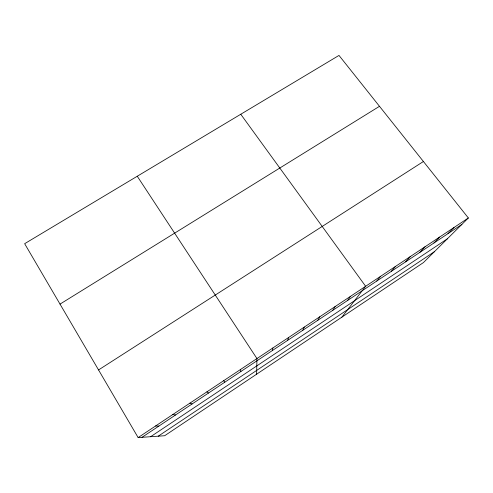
<?xml version="1.0" encoding="UTF-8"?>
<svg xmlns="http://www.w3.org/2000/svg" width="493" height="493" viewBox="0 0 493 493"><rect width="100%" height="100%" fill="white"/><g stroke="black" fill="none" stroke-linecap="round" stroke-linejoin="round"><path stroke-width="0.74" d="M256.625 374.193L256.952 358.559L137.264 176.241M272.309 350.578L272.863 347.978M287.592 340.41L288.645 337.483M302.751 330.316L304.298 327.075M317.794 320.302L319.821 316.746M332.713 310.374L335.222 306.504M347.516 300.52L350.492 296.348M341.883 317.147L365.64 286.273L240.763 114.253M376.775 281.041L380.67 276.277M391.239 271.415L395.577 266.368M405.585 261.863L410.361 256.533M419.826 252.385L425.034 246.777M433.951 242.981L439.583 237.096M447.971 233.651L454.022 227.495M468.35 217.968L423.438 262.578L164.644 435.738L138.139 437.581L24.65 243.69L338.993 55.419L468.35 217.968L138.139 437.581M150.636 436.712L447.391 238.791M158.241 436.182L434.438 251.652M142.015 437.309L461.886 224.389M98.545 369.935L423.419 161.507M60.017 304.113L379.493 106.309M155.56 425.995L158.845 426.106M172.827 414.508L175.539 414.995M189.947 403.126L192.085 403.983M206.918 391.836L208.496 393.057M223.736 380.651L224.765 382.229M240.418 369.559L240.898 371.488"/></g></svg>
